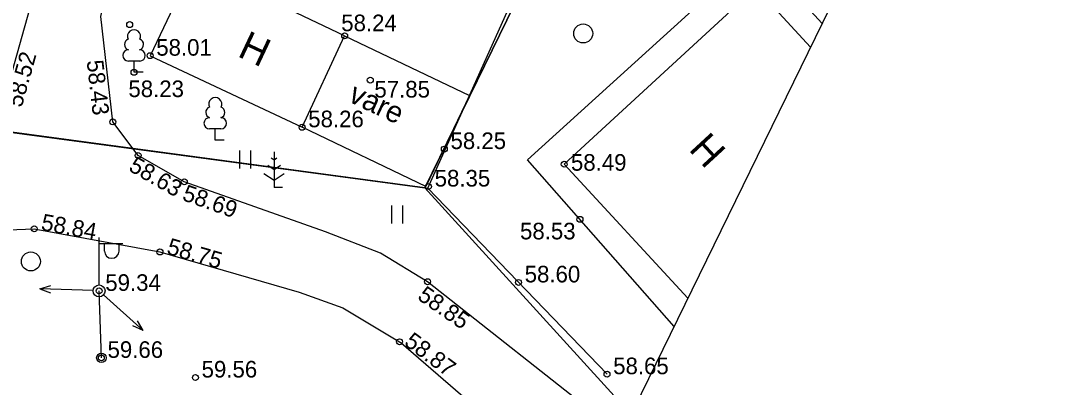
# Model space of a CAD drawing. Extents: x 640971 to 641161, y 6456707 to 6456846.
# Drawn here: x 641046.21 to 641089.42, y 6456730.84 to 6456746.31 of the extents above; entities that cross this region are included whole.
import ezdxf

# ---------------------------------------------------------------- set-up
doc = ezdxf.new("R2010")
doc.units = 0
for name, color, linetype in [('AED', 7, 'Continuous'), ('HALJASTUS', 7, 'Continuous'), ('HOONE', 7, 'Continuous'), ('HOONEDET', 7, 'Continuous'), ('KORGUS', 7, 'Continuous'), ('MOOTPIIR', 7, 'Continuous'), ('MPOHULIIN', 7, 'Continuous'), ('PIIR', 7, 'Continuous'), ('POST', 7, 'Continuous'), ('PUU', 7, 'Continuous'), ('TEE', 7, 'Continuous')]:
    doc.layers.add(name, color=color, linetype=linetype)

msp = doc.modelspace()

# ---------------------------------------------------------------- linework, layer by layer
at = {"layer": 'AED'}
msp.add_line((641070.934, 6456731.401), (641063.376, 6456739.24), dxfattribs=at)
msp.add_lwpolyline([(641063.376, 6456739.24), (641067.788, 6456749.061), (641074.205, 6456762.168), (641078.019, 6456769.753), (641079.896, 6456773.292), (641086.747, 6456787.488), (641090.166, 6456794.667), (641093.266, 6456795.586), (641102.966, 6456793.166)], dxfattribs=at)
at = {"layer": 'HALJASTUS'}
for p, q in [((641055.443, 6456740.835), (641055.443, 6456740.074)), ((641055.898, 6456740.835), (641055.898, 6456740.074)), ((641061.852, 6456738.514), (641061.852, 6456737.753)), ((641062.307, 6456738.514), (641062.307, 6456737.753))]:
    msp.add_line(p, q, dxfattribs=at)
for centre in [(641069.93, 6456745.765), (641046.646, 6456736.154)]:
    msp.add_circle(centre, 0.4, dxfattribs=at)
at = {"layer": 'HOONE'}
for points in [[(641051.672, 6456744.829), (641058.079, 6456741.811), (641059.874, 6456745.668), (641053.52, 6456748.705)], [(641059.874, 6456745.668), (641065.134, 6456743.154), (641063.3, 6456739.316), (641058.079, 6456741.811)]]:
    msp.add_lwpolyline(points, close=True, dxfattribs=at)
msp.add_lwpolyline([(641079.517, 6456745.193), (641077.203, 6456747.701), (641069.129, 6456740.253), (641074.341, 6456734.603)], dxfattribs=at)
at = {"layer": 'HOONEDET'}
msp.add_lwpolyline([(641073.761, 6456733.417), (641067.587, 6456740.441), (641077.236, 6456749.203), (641080.004, 6456746.19)], dxfattribs=at)
at = {"layer": 'KORGUS'}
for centre in [(641050.812, 6456746.139), (641059.874, 6456745.668), (641051.672, 6456744.829), (641050.995, 6456744.128), (641060.955, 6456743.798), (641050.1, 6456742.036), (641058.079, 6456741.811), (641064.076, 6456740.892), (641051.169, 6456740.622), (641069.129, 6456740.253), (641053.114, 6456739.512), (641063.409, 6456739.313), (641069.793, 6456737.931), (641046.789, 6456737.531), (641052.088, 6456736.555), (641063.37, 6456735.3), (641067.203, 6456735.271), (641049.523, 6456734.914), (641062.189, 6456732.769), (641049.618, 6456732.089), (641053.584, 6456731.261), (641070.934, 6456731.401)]:
    msp.add_circle(centre, 0.125, dxfattribs=at)
at = {"layer": 'MOOTPIIR'}
msp.add_lwpolyline([(641025.85, 6456831.75), (641106.903, 6456801.221), (641070.238, 6456726.209), (640992.178, 6456736.748)], close=True, dxfattribs=at)
at = {"layer": 'MPOHULIIN'}
for p, q in [((641047.025, 6456735.002), (641047.481, 6456735.134)), ((641047.025, 6456735.002), (641047.47, 6456734.836)), ((641049.273, 6456734.923), (641047.025, 6456735.002)), ((641049.523, 6456734.914), (641049.523, 6456734.914)), ((641049.523, 6456734.914), (641049.523, 6456734.914)), ((641049.709, 6456734.747), (641051.382, 6456733.242)), ((641051.382, 6456733.242), (641051.147, 6456733.655)), ((641051.382, 6456733.242), (641050.947, 6456733.434))]:
    msp.add_line(p, q, dxfattribs=at)
at = {"layer": 'PIIR'}
msp.add_lwpolyline([(641033.15, 6456816.15), (641090.33, 6456794.64), (641063.26, 6456739.26), (641008.51, 6456746.63)], close=True, dxfattribs=at)
for points in [[(641072.81, 6456728.764), (641063.26, 6456739.26), (641090.33, 6456794.64), (641093.39, 6456795.58), (641103.092, 6456793.035)], [(640994.584, 6456748.482), (641063.26, 6456739.26), (641072.81, 6456728.764)]]:
    msp.add_lwpolyline(points, dxfattribs=at)
at = {"layer": 'POST'}
for p, q in [((641049.523, 6456735.164), (641049.523, 6456737.164)), ((641049.523, 6456736.914), (641050.523, 6456736.914)), ((641049.75, 6456736.593), (641049.75, 6456736.914)), ((641050.362, 6456736.593), (641050.362, 6456736.914)), ((641049.618, 6456732.089), (641049.523, 6456734.914)), ((641049.523, 6456734.914), (641049.523, 6456734.914))]:
    msp.add_line(p, q, dxfattribs=at)
for centre, radius in [((641049.523, 6456734.914), 0.25), ((641049.619, 6456732.091), 0.2)]:
    msp.add_circle(centre, radius, dxfattribs=at)
msp.add_arc((641050.056, 6456736.593), 0.306, 180, 0, dxfattribs=at)
at = {"layer": 'PUU'}
for p, q in [((641051.235, 6456744.603), (641050.755, 6456744.603)), ((641050.995, 6456744.128), (641050.995, 6456744.603)), ((641051.375, 6456744.128), (641050.995, 6456744.128)), ((641054.659, 6456741.74), (641054.179, 6456741.74)), ((641054.419, 6456741.265), (641054.419, 6456741.74)), ((641054.799, 6456741.265), (641054.419, 6456741.265)), ((641056.898, 6456740.422), (641056.773, 6456740.505)), ((641056.898, 6456740.772), (641056.898, 6456739.272)), ((641057.022, 6456740.505), (641056.898, 6456740.422)), ((641056.898, 6456740.022), (641056.631, 6456740.2)), ((641057.164, 6456740.2), (641056.898, 6456740.022)), ((641056.473, 6456739.862), (641056.898, 6456739.579)), ((641056.898, 6456739.579), (641057.322, 6456739.862)), ((641057.258, 6456739.272), (641056.898, 6456739.272))]:
    msp.add_line(p, q, dxfattribs=at)
for centre, radius, start, end in [((641050.995, 6456745.648), 0.277, 332.5799, 207.4201), ((641050.825, 6456745.301), 0.233, 109.0217, 253.1415), ((641051.165, 6456745.301), 0.233, 286.8508, 70.9859), ((641050.758, 6456744.84), 0.238, 90.0016, 269.3953), ((641051.232, 6456744.84), 0.238, 270.6047, 89.9984), ((641054.419, 6456742.785), 0.277, 332.5799, 207.4201), ((641054.249, 6456742.438), 0.233, 109.0217, 253.1415), ((641054.59, 6456742.438), 0.233, 286.8508, 70.9859), ((641054.182, 6456741.978), 0.238, 90.0016, 269.3953), ((641054.657, 6456741.978), 0.238, 270.6047, 89.9984)]:
    msp.add_arc(centre, radius, start, end, dxfattribs=at)
at = {"layer": 'TEE'}
for points in [[(641049.126, 6456761.472), (641049.828, 6456759.639), (641048.082, 6456754.505), (641047.472, 6456750.959), (641046.937, 6456748.06), (641045.492, 6456742.889), (641042.699, 6456740.464), (641032.786, 6456739.664), (641023.985, 6456739.411), (641016.089, 6456739.874), (641007.045, 6456741.099), (640994.492, 6456743.276)], [(641072.96, 6456727.38), (641070.889, 6456729.372), (641063.37, 6456735.3), (641061.38, 6456736.51), (641059.06, 6456737.405), (641053.114, 6456739.512), (641051.169, 6456740.622), (641050.1, 6456742.036), (641049.595, 6456746.485), (641050.705, 6456751.586), (641052.757, 6456757.603), (641056.462, 6456761.095)], [(640993.633, 6456740.853), (641005.55, 6456738.521), (641015.705, 6456737.255), (641022.635, 6456736.684), (641032.445, 6456736.981), (641046.789, 6456737.531), (641052.088, 6456736.555), (641057.957, 6456734.856), (641059.795, 6456734.195), (641062.26, 6456732.72), (641069.44, 6456726.514), (641075.507, 6456719.76)]]:
    msp.add_lwpolyline(points, dxfattribs=at)

# ---------------------------------------------------------------- texts
at = {"layer": 'HOONE'}
for s, height, rotation, p in [('H', 1.2, 334.7773, (641055.315, 6456744.822)), ('vare', 0.9, 334.7773, (641059.982, 6456742.917)), ('H', 1.2, 312.6905, (641074.345, 6456740.865))]:
    msp.add_text(s, height=height, rotation=rotation, dxfattribs=at).set_placement(p)
at = {"layer": 'KORGUS'}
for s, p in [(' 58.24', (641059.47, 6456745.861)), (' 58.01', (641051.672, 6456744.829)), (' 58.23', (641050.498, 6456743.083)), (' 57.85', (641060.868, 6456743.064)), (' 58.26', (641058.079, 6456741.811)), (' 58.25', (641064.076, 6456740.892)), (' 58.49', (641069.154, 6456739.979)), (' 58.35', (641063.409, 6456739.313)), (' 58.53', (641067.007, 6456737.085)), (' 58.60', (641067.203, 6456735.271)), (' 59.34', (641049.523, 6456734.914)), (' 59.66', (641049.618, 6456732.089)), (' 59.56', (641053.584, 6456731.261)), (' 58.65', (641070.934, 6456731.401))]:
    msp.add_text(s, height=0.7, dxfattribs=at).set_placement(p)
for s, rotation, p in [(' 58.52', 74.3873, (641046.188, 6456742.367)), (' 58.43', 276.4758, (641048.968, 6456744.871)), (' 58.63', 330.2869, (641050.497, 6456740.137)), (' 58.69', 340.4921, (641052.741, 6456738.84)), (' 58.84', 349.5639, (641046.789, 6456737.531)), (' 58.75', 343.8584, (641052.088, 6456736.555)), ('58.85', 325.3541, (641062.9, 6456734.59)), ('58.87', 323.2931, (641062.343, 6456732.658))]:
    msp.add_text(s, height=0.7, rotation=rotation, dxfattribs=at).set_placement(p)

doc.saveas('drawing.dxf')
